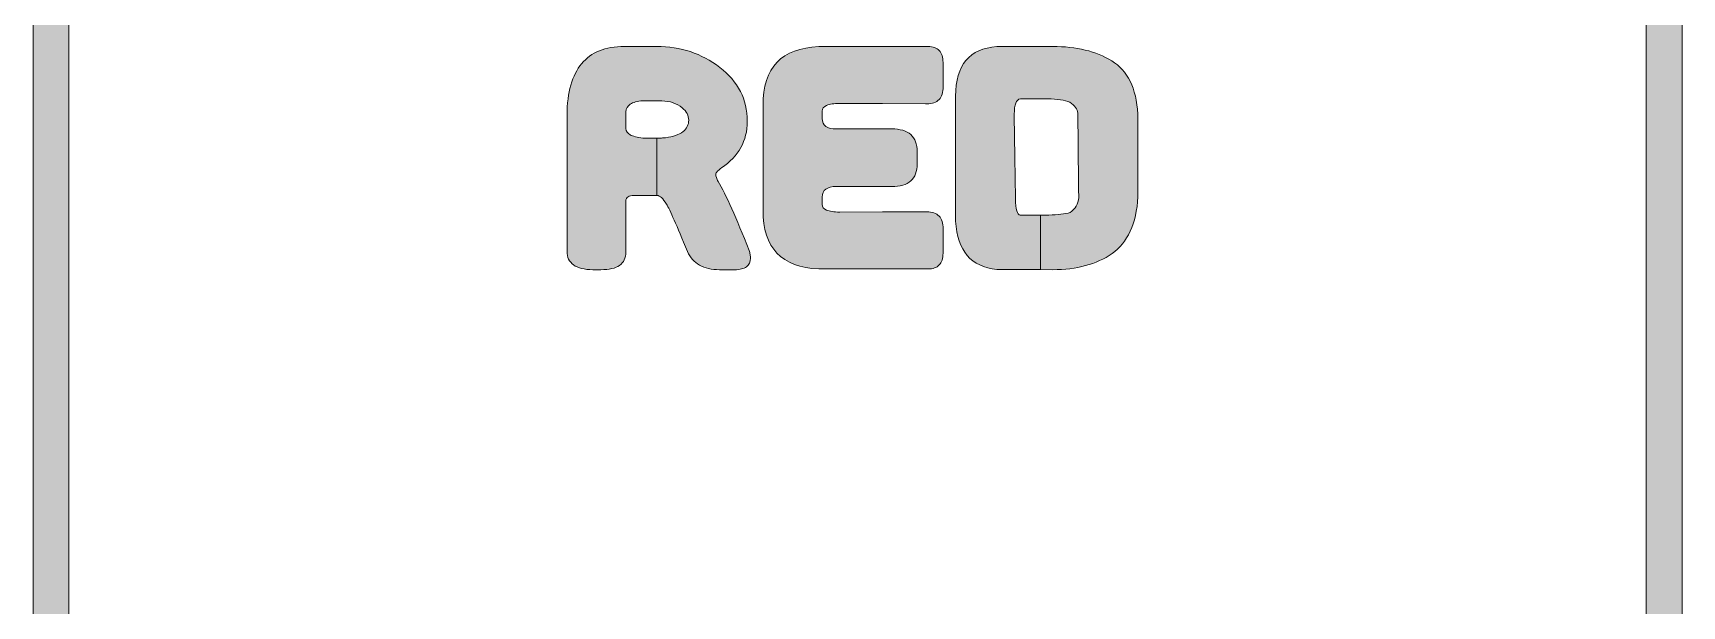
# Model space of a CAD drawing. Header units: millimetres. Extents: x 20 to 38, y -35 to 87.
# Drawn here: x 19.57 to 37.77, y 57.49 to 63.81 of the extents above; entities that cross this region are included whole.
import ezdxf

# ---------------------------------------------------------------- set-up
doc = ezdxf.new("R2010")
doc.units = ezdxf.units.MM
doc.header["$MEASUREMENT"] = 0
doc.layers.add('Layer 2', color=7, linetype='Continuous', lineweight=0)

# ---------------------------------------------------------------- blocks, each defined once
blk = doc.blocks.new('Block_3')
at = {"layer": 'Layer 2', "transparency": 33554687}
h = blk.add_hatch(color=7, dxfattribs=at)
h.dxf.hatch_style = 2
edge = h.paths.add_edge_path()
edge.add_spline(control_points=[(27.489, 61.363), (27.486, 61.377), (27.482, 61.391), (27.477, 61.407), (27.406, 61.588), (27.343, 61.741), (27.286, 61.868), (27.229, 61.995), (27.179, 62.096), (27.136, 62.169), (27.127, 62.185), (27.12, 62.199), (27.116, 62.211), (27.111, 62.224), (27.109, 62.234), (27.109, 62.244), (27.109, 62.246), (27.109, 62.249), (27.109, 62.251), (27.11, 62.253), (27.111, 62.256), (27.112, 62.257), (27.116, 62.267), (27.123, 62.276), (27.133, 62.286), (27.144, 62.296), (27.157, 62.307), (27.174, 62.318), (27.268, 62.382), (27.339, 62.457), (27.386, 62.542), (27.434, 62.627), (27.457, 62.722), (27.457, 62.828), (27.457, 62.828), (27.457, 62.831), (27.457, 62.831), (27.457, 62.831), (27.457, 62.833), (27.457, 62.833), (27.457, 62.954), (27.432, 63.063), (27.382, 63.162), (27.331, 63.261), (27.256, 63.349), (27.155, 63.426), (27.054, 63.503), (26.946, 63.561), (26.829, 63.6), (26.713, 63.638), (26.59, 63.657), (26.458, 63.657), (26.458, 63.657), (26.282, 63.657), (26.282, 63.657), (26.282, 63.657), (26.106, 63.656), (26.106, 63.656), (26.106, 63.656), (26.102, 63.656), (26.102, 63.656), (26.102, 63.656), (26.099, 63.656), (26.099, 63.656), (25.891, 63.656), (25.734, 63.593), (25.629, 63.467), (25.524, 63.341), (25.47, 63.153), (25.468, 62.901), (25.468, 62.901), (25.468, 62.151), (25.468, 62.151), (25.468, 62.151), (25.468, 61.4), (25.468, 61.4), (25.468, 61.333), (25.492, 61.282), (25.54, 61.248), (25.588, 61.213), (25.659, 61.196), (25.754, 61.195), (25.754, 61.195), (25.798, 61.195), (25.798, 61.195), (25.798, 61.195), (25.841, 61.195), (25.841, 61.195), (25.933, 61.195), (26.002, 61.211), (26.048, 61.243), (26.094, 61.275), (26.117, 61.324), (26.117, 61.388), (26.117, 61.388), (26.117, 61.67), (26.117, 61.67), (26.117, 61.67), (26.117, 61.953), (26.117, 61.953), (26.117, 61.973), (26.125, 61.988), (26.141, 61.999), (26.156, 62.009), (26.18, 62.014), (26.21, 62.015), (26.21, 62.015), (26.336, 62.014), (26.336, 62.014), (26.336, 62.014), (26.458, 62.013), (26.458, 62.013), (26.458, 62.224), (26.458, 62.435), (26.458, 62.646), (26.458, 62.646), (26.386, 62.647), (26.386, 62.647), (26.386, 62.647), (26.305, 62.647), (26.305, 62.647), (26.243, 62.654), (26.196, 62.666), (26.165, 62.683), (26.134, 62.701), (26.118, 62.724), (26.118, 62.752), (26.118, 62.752), (26.118, 62.844), (26.118, 62.844), (26.118, 62.844), (26.118, 62.935), (26.118, 62.935), (26.119, 62.972), (26.135, 63), (26.166, 63.02), (26.197, 63.041), (26.243, 63.053), (26.304, 63.058), (26.304, 63.058), (26.409, 63.058), (26.409, 63.058), (26.409, 63.058), (26.513, 63.058), (26.513, 63.058), (26.559, 63.056), (26.601, 63.049), (26.638, 63.036), (26.676, 63.024), (26.709, 63.006), (26.738, 62.982), (26.762, 62.962), (26.781, 62.94), (26.793, 62.917), (26.805, 62.894), (26.811, 62.87), (26.811, 62.844), (26.811, 62.82), (26.806, 62.797), (26.795, 62.776), (26.785, 62.755), (26.769, 62.736), (26.748, 62.718), (26.725, 62.701), (26.698, 62.687), (26.666, 62.676), (26.634, 62.665), (26.598, 62.657), (26.556, 62.651), (26.542, 62.65), (26.527, 62.648), (26.512, 62.647), (26.497, 62.646), (26.482, 62.646), (26.467, 62.646), (26.467, 62.646), (26.458, 62.646), (26.458, 62.646), (26.458, 62.435), (26.458, 62.224), (26.458, 62.013), (26.458, 62.013), (26.461, 62.013), (26.461, 62.013), (26.477, 62.013), (26.493, 62.006), (26.511, 61.99), (26.528, 61.974), (26.547, 61.95), (26.566, 61.918), (26.584, 61.888), (26.613, 61.829), (26.651, 61.741), (26.69, 61.654), (26.739, 61.538), (26.797, 61.395), (26.828, 61.328), (26.872, 61.278), (26.931, 61.245), (26.99, 61.212), (27.064, 61.195), (27.151, 61.195), (27.151, 61.195), (27.234, 61.195), (27.234, 61.195), (27.234, 61.195), (27.317, 61.195), (27.317, 61.195), (27.376, 61.195), (27.42, 61.206), (27.449, 61.227), (27.479, 61.248), (27.493, 61.28), (27.493, 61.323), (27.493, 61.335), (27.492, 61.349), (27.489, 61.363)], knot_values=[0, 0, 0, 0, 1, 1, 1, 2, 2, 2, 3, 3, 3, 4, 4, 4, 5, 5, 5, 6, 6, 6, 7, 7, 7, 8, 8, 8, 9, 9, 9, 10, 10, 10, 11, 11, 11, 12, 12, 12, 13, 13, 13, 14, 14, 14, 15, 15, 15, 16, 16, 16, 17, 17, 17, 18, 18, 18, 19, 19, 19, 20, 20, 20, 21, 21, 21, 22, 22, 22, 23, 23, 23, 24, 24, 24, 25, 25, 25, 26, 26, 26, 27, 27, 27, 28, 28, 28, 29, 29, 29, 30, 30, 30, 31, 31, 31, 32, 32, 32, 33, 33, 33, 34, 34, 34, 35, 35, 35, 36, 36, 36, 37, 37, 37, 38, 38, 38, 39, 39, 39, 40, 40, 40, 41, 41, 41, 42, 42, 42, 43, 43, 43, 44, 44, 44, 45, 45, 45, 46, 46, 46, 47, 47, 47, 48, 48, 48, 49, 49, 49, 50, 50, 50, 51, 51, 51, 52, 52, 52, 53, 53, 53, 54, 54, 54, 55, 55, 55, 56, 56, 56, 57, 57, 57, 58, 58, 58, 59, 59, 59, 60, 60, 60, 61, 61, 61, 62, 62, 62, 63, 63, 63, 64, 64, 64, 65, 65, 65, 66, 66, 66, 67, 67, 67, 68, 68, 68, 69, 69, 69, 70, 70, 70, 71, 71, 71, 72, 72, 72, 72], degree=3, periodic=0)
h = blk.add_hatch(color=7, dxfattribs=at)
h.dxf.hatch_style = 2
edge = h.paths.add_edge_path()
edge.add_spline(control_points=[(27.632, 62.971), (27.632, 62.977), (27.632, 62.983), (27.631, 62.989), (27.631, 62.995), (27.631, 63.001), (27.631, 63.007), (27.631, 63.216), (27.682, 63.374), (27.785, 63.482), (27.887, 63.59), (28.041, 63.647), (28.246, 63.655), (28.246, 63.655), (28.835, 63.655), (28.835, 63.655), (28.835, 63.655), (29.425, 63.655), (29.425, 63.655), (29.43, 63.655), (29.434, 63.655), (29.439, 63.656), (29.443, 63.656), (29.447, 63.656), (29.451, 63.656), (29.507, 63.656), (29.549, 63.641), (29.576, 63.612), (29.604, 63.583), (29.618, 63.539), (29.618, 63.481), (29.618, 63.481), (29.618, 63.362), (29.618, 63.362), (29.618, 63.362), (29.618, 63.243), (29.618, 63.243), (29.619, 63.238), (29.619, 63.233), (29.619, 63.228), (29.619, 63.223), (29.62, 63.218), (29.62, 63.214), (29.62, 63.151), (29.604, 63.104), (29.574, 63.072), (29.544, 63.041), (29.499, 63.025), (29.439, 63.025), (29.439, 63.025), (29.432, 63.025), (29.432, 63.025), (29.432, 63.025), (29.425, 63.025), (29.425, 63.025), (29.425, 63.025), (28.951, 63.027), (28.951, 63.027), (28.951, 63.027), (28.477, 63.029), (28.477, 63.029), (28.413, 63.029), (28.365, 63.021), (28.333, 63.007), (28.3, 62.993), (28.284, 62.973), (28.283, 62.945), (28.283, 62.945), (28.283, 62.904), (28.283, 62.904), (28.283, 62.904), (28.283, 62.864), (28.283, 62.864), (28.284, 62.825), (28.297, 62.795), (28.324, 62.776), (28.35, 62.756), (28.389, 62.747), (28.441, 62.747), (28.441, 62.747), (28.722, 62.747), (28.722, 62.747), (28.722, 62.747), (29.004, 62.747), (29.004, 62.747), (29.011, 62.747), (29.019, 62.747), (29.027, 62.748), (29.035, 62.748), (29.042, 62.748), (29.05, 62.748), (29.144, 62.748), (29.215, 62.727), (29.262, 62.685), (29.309, 62.643), (29.333, 62.58), (29.333, 62.496), (29.333, 62.496), (29.333, 62.43), (29.333, 62.43), (29.333, 62.43), (29.333, 62.363), (29.333, 62.363), (29.333, 62.279), (29.309, 62.216), (29.262, 62.174), (29.215, 62.132), (29.144, 62.111), (29.05, 62.111), (29.042, 62.111), (29.035, 62.111), (29.027, 62.112), (29.019, 62.112), (29.011, 62.112), (29.004, 62.113), (29.004, 62.113), (28.722, 62.113), (28.722, 62.113), (28.722, 62.113), (28.441, 62.113), (28.441, 62.113), (28.389, 62.113), (28.35, 62.103), (28.324, 62.083), (28.297, 62.064), (28.284, 62.035), (28.283, 61.996), (28.283, 61.996), (28.283, 61.955), (28.283, 61.955), (28.283, 61.955), (28.283, 61.914), (28.283, 61.914), (28.284, 61.887), (28.3, 61.866), (28.333, 61.852), (28.365, 61.838), (28.413, 61.831), (28.477, 61.83), (28.477, 61.83), (28.951, 61.832), (28.951, 61.832), (28.951, 61.832), (29.425, 61.834), (29.425, 61.834), (29.425, 61.834), (29.432, 61.834), (29.432, 61.834), (29.432, 61.834), (29.439, 61.834), (29.439, 61.834), (29.499, 61.834), (29.544, 61.819), (29.574, 61.787), (29.604, 61.756), (29.62, 61.708), (29.62, 61.646), (29.62, 61.641), (29.619, 61.636), (29.619, 61.631), (29.619, 61.627), (29.619, 61.622), (29.618, 61.617), (29.618, 61.617), (29.618, 61.497), (29.618, 61.497), (29.618, 61.497), (29.618, 61.378), (29.618, 61.378), (29.618, 61.32), (29.604, 61.276), (29.576, 61.247), (29.549, 61.218), (29.507, 61.203), (29.451, 61.203), (29.447, 61.203), (29.443, 61.203), (29.439, 61.203), (29.434, 61.204), (29.43, 61.204), (29.425, 61.205), (29.425, 61.205), (28.835, 61.205), (28.835, 61.205), (28.835, 61.205), (28.246, 61.205), (28.246, 61.205), (28.041, 61.212), (27.887, 61.27), (27.785, 61.377), (27.682, 61.485), (27.631, 61.644), (27.631, 61.852), (27.631, 61.858), (27.631, 61.864), (27.631, 61.87), (27.632, 61.876), (27.632, 61.882), (27.632, 61.888), (27.632, 61.888), (27.632, 62.43), (27.632, 62.43), (27.632, 62.43), (27.632, 62.971), (27.632, 62.971)], knot_values=[0, 0, 0, 0, 1, 1, 1, 2, 2, 2, 3, 3, 3, 4, 4, 4, 5, 5, 5, 6, 6, 6, 7, 7, 7, 8, 8, 8, 9, 9, 9, 10, 10, 10, 11, 11, 11, 12, 12, 12, 13, 13, 13, 14, 14, 14, 15, 15, 15, 16, 16, 16, 17, 17, 17, 18, 18, 18, 19, 19, 19, 20, 20, 20, 21, 21, 21, 22, 22, 22, 23, 23, 23, 24, 24, 24, 25, 25, 25, 26, 26, 26, 27, 27, 27, 28, 28, 28, 29, 29, 29, 30, 30, 30, 31, 31, 31, 32, 32, 32, 33, 33, 33, 34, 34, 34, 35, 35, 35, 36, 36, 36, 37, 37, 37, 38, 38, 38, 39, 39, 39, 40, 40, 40, 41, 41, 41, 42, 42, 42, 43, 43, 43, 44, 44, 44, 45, 45, 45, 46, 46, 46, 47, 47, 47, 48, 48, 48, 49, 49, 49, 50, 50, 50, 51, 51, 51, 52, 52, 52, 53, 53, 53, 54, 54, 54, 55, 55, 55, 56, 56, 56, 57, 57, 57, 58, 58, 58, 59, 59, 59, 60, 60, 60, 61, 61, 61, 62, 62, 62, 63, 63, 63, 64, 64, 64, 65, 65, 65, 66, 66, 66, 67, 67, 67, 68, 68, 68, 68], degree=3, periodic=0)
h = blk.add_hatch(color=7, dxfattribs=at)
h.dxf.hatch_style = 2
edge = h.paths.add_edge_path()
edge.add_spline(control_points=[(31.683, 63.273), (31.635, 63.371), (31.567, 63.446), (31.48, 63.499), (31.393, 63.552), (31.295, 63.591), (31.186, 63.618), (31.078, 63.644), (30.959, 63.657), (30.829, 63.657), (30.829, 63.657), (30.52, 63.656), (30.52, 63.656), (30.52, 63.656), (30.211, 63.655), (30.211, 63.655), (30.059, 63.645), (29.946, 63.595), (29.871, 63.504), (29.795, 63.413), (29.757, 63.282), (29.757, 63.109), (29.757, 63.109), (29.757, 62.419), (29.757, 62.419), (29.757, 62.419), (29.757, 61.73), (29.757, 61.73), (29.767, 61.566), (29.81, 61.44), (29.885, 61.352), (29.961, 61.263), (30.069, 61.212), (30.211, 61.199), (30.211, 61.199), (30.52, 61.197), (30.52, 61.197), (30.52, 61.197), (30.692, 61.196), (30.692, 61.196), (30.692, 61.397), (30.692, 61.598), (30.692, 61.798), (30.692, 61.798), (30.627, 61.798), (30.627, 61.798), (30.627, 61.798), (30.468, 61.798), (30.468, 61.798), (30.452, 61.798), (30.439, 61.814), (30.431, 61.844), (30.422, 61.874), (30.418, 61.92), (30.417, 61.98), (30.417, 61.98), (30.411, 62.438), (30.411, 62.438), (30.411, 62.438), (30.404, 62.895), (30.404, 62.895), (30.404, 62.895), (30.404, 62.904), (30.404, 62.904), (30.404, 62.904), (30.404, 62.912), (30.404, 62.912), (30.404, 62.964), (30.41, 63.004), (30.421, 63.032), (30.432, 63.06), (30.449, 63.076), (30.471, 63.08), (30.471, 63.08), (30.621, 63.08), (30.621, 63.08), (30.621, 63.08), (30.772, 63.08), (30.772, 63.08), (30.825, 63.079), (30.873, 63.075), (30.914, 63.069), (30.955, 63.063), (30.99, 63.053), (31.018, 63.041), (31.044, 63.023), (31.065, 63.004), (31.08, 62.984), (31.094, 62.965), (31.103, 62.944), (31.106, 62.923), (31.108, 62.642), (31.11, 62.424), (31.112, 62.269), (31.113, 62.114), (31.115, 62.021), (31.116, 61.991), (31.114, 61.955), (31.104, 61.923), (31.088, 61.896), (31.072, 61.868), (31.049, 61.845), (31.02, 61.826), (30.991, 61.817), (30.957, 61.811), (30.918, 61.806), (30.879, 61.801), (30.835, 61.799), (30.785, 61.798), (30.785, 61.798), (30.692, 61.798), (30.692, 61.798), (30.692, 61.598), (30.692, 61.397), (30.692, 61.196), (30.692, 61.196), (30.829, 61.195), (30.829, 61.195), (30.961, 61.195), (31.082, 61.21), (31.191, 61.24), (31.3, 61.269), (31.397, 61.314), (31.483, 61.373), (31.569, 61.433), (31.636, 61.515), (31.684, 61.619), (31.732, 61.723), (31.76, 61.849), (31.769, 61.998), (31.769, 61.998), (31.769, 62.455), (31.769, 62.455), (31.769, 62.455), (31.769, 62.912), (31.769, 62.912), (31.76, 63.055), (31.731, 63.175), (31.683, 63.273)], knot_values=[0, 0, 0, 0, 1, 1, 1, 2, 2, 2, 3, 3, 3, 4, 4, 4, 5, 5, 5, 6, 6, 6, 7, 7, 7, 8, 8, 8, 9, 9, 9, 10, 10, 10, 11, 11, 11, 12, 12, 12, 13, 13, 13, 14, 14, 14, 15, 15, 15, 16, 16, 16, 17, 17, 17, 18, 18, 18, 19, 19, 19, 20, 20, 20, 21, 21, 21, 22, 22, 22, 23, 23, 23, 24, 24, 24, 25, 25, 25, 26, 26, 26, 27, 27, 27, 28, 28, 28, 29, 29, 29, 30, 30, 30, 31, 31, 31, 32, 32, 32, 33, 33, 33, 34, 34, 34, 35, 35, 35, 36, 36, 36, 37, 37, 37, 38, 38, 38, 39, 39, 39, 40, 40, 40, 41, 41, 41, 42, 42, 42, 43, 43, 43, 44, 44, 44, 45, 45, 45, 46, 46, 46, 46], degree=3, periodic=0)
at = {"layer": 'Layer 2'}
for points, knots in [([(27.489, 61.363), (27.486, 61.377), (27.482, 61.391), (27.477, 61.407), (27.406, 61.588), (27.343, 61.741), (27.286, 61.868), (27.229, 61.995), (27.179, 62.096), (27.136, 62.169), (27.127, 62.185), (27.12, 62.199), (27.116, 62.211), (27.111, 62.224), (27.109, 62.234), (27.109, 62.244), (27.109, 62.246), (27.109, 62.249), (27.109, 62.251), (27.11, 62.253), (27.111, 62.256), (27.112, 62.257), (27.116, 62.267), (27.123, 62.276), (27.133, 62.286), (27.144, 62.296), (27.157, 62.307), (27.174, 62.318), (27.268, 62.382), (27.339, 62.457), (27.386, 62.542), (27.434, 62.627), (27.457, 62.722), (27.457, 62.828), (27.457, 62.828), (27.457, 62.831), (27.457, 62.831), (27.457, 62.831), (27.457, 62.833), (27.457, 62.833), (27.457, 62.954), (27.432, 63.063), (27.382, 63.162), (27.331, 63.261), (27.256, 63.349), (27.155, 63.426), (27.054, 63.503), (26.946, 63.561), (26.829, 63.6), (26.713, 63.638), (26.59, 63.657), (26.458, 63.657), (26.458, 63.657), (26.282, 63.657), (26.282, 63.657), (26.282, 63.657), (26.106, 63.656), (26.106, 63.656), (26.106, 63.656), (26.102, 63.656), (26.102, 63.656), (26.102, 63.656), (26.099, 63.656), (26.099, 63.656), (25.891, 63.656), (25.734, 63.593), (25.629, 63.467), (25.524, 63.341), (25.47, 63.153), (25.468, 62.901), (25.468, 62.901), (25.468, 62.151), (25.468, 62.151), (25.468, 62.151), (25.468, 61.4), (25.468, 61.4), (25.468, 61.333), (25.492, 61.282), (25.54, 61.248), (25.588, 61.213), (25.659, 61.196), (25.754, 61.195), (25.754, 61.195), (25.798, 61.195), (25.798, 61.195), (25.798, 61.195), (25.841, 61.195), (25.841, 61.195), (25.933, 61.195), (26.002, 61.211), (26.048, 61.243), (26.094, 61.275), (26.117, 61.324), (26.117, 61.388), (26.117, 61.388), (26.117, 61.67), (26.117, 61.67), (26.117, 61.67), (26.117, 61.953), (26.117, 61.953), (26.117, 61.973), (26.125, 61.988), (26.141, 61.999), (26.156, 62.009), (26.18, 62.014), (26.21, 62.015), (26.21, 62.015), (26.336, 62.014), (26.336, 62.014), (26.336, 62.014), (26.458, 62.013), (26.458, 62.013), (26.458, 62.224), (26.458, 62.435), (26.458, 62.646), (26.458, 62.646), (26.386, 62.647), (26.386, 62.647), (26.386, 62.647), (26.305, 62.647), (26.305, 62.647), (26.243, 62.654), (26.196, 62.666), (26.165, 62.683), (26.134, 62.701), (26.118, 62.724), (26.118, 62.752), (26.118, 62.752), (26.118, 62.844), (26.118, 62.844), (26.118, 62.844), (26.118, 62.935), (26.118, 62.935), (26.119, 62.972), (26.135, 63), (26.166, 63.02), (26.197, 63.041), (26.243, 63.053), (26.304, 63.058), (26.304, 63.058), (26.409, 63.058), (26.409, 63.058), (26.409, 63.058), (26.513, 63.058), (26.513, 63.058), (26.559, 63.056), (26.601, 63.049), (26.638, 63.036), (26.676, 63.024), (26.709, 63.006), (26.738, 62.982), (26.762, 62.962), (26.781, 62.94), (26.793, 62.917), (26.805, 62.894), (26.811, 62.87), (26.811, 62.844), (26.811, 62.82), (26.806, 62.797), (26.795, 62.776), (26.785, 62.755), (26.769, 62.736), (26.748, 62.718), (26.725, 62.701), (26.698, 62.687), (26.666, 62.676), (26.634, 62.665), (26.598, 62.657), (26.556, 62.651), (26.542, 62.65), (26.527, 62.648), (26.512, 62.647), (26.497, 62.646), (26.482, 62.646), (26.467, 62.646), (26.467, 62.646), (26.458, 62.646), (26.458, 62.646), (26.458, 62.435), (26.458, 62.224), (26.458, 62.013), (26.458, 62.013), (26.461, 62.013), (26.461, 62.013), (26.477, 62.013), (26.493, 62.006), (26.511, 61.99), (26.528, 61.974), (26.547, 61.95), (26.566, 61.918), (26.584, 61.888), (26.613, 61.829), (26.651, 61.741), (26.69, 61.654), (26.739, 61.538), (26.797, 61.395), (26.828, 61.328), (26.872, 61.278), (26.931, 61.245), (26.99, 61.212), (27.064, 61.195), (27.151, 61.195), (27.151, 61.195), (27.234, 61.195), (27.234, 61.195), (27.234, 61.195), (27.317, 61.195), (27.317, 61.195), (27.376, 61.195), (27.42, 61.206), (27.449, 61.227), (27.479, 61.248), (27.493, 61.28), (27.493, 61.323), (27.493, 61.335), (27.492, 61.349), (27.489, 61.363)], [0, 0, 0, 0, 1, 1, 1, 2, 2, 2, 3, 3, 3, 4, 4, 4, 5, 5, 5, 6, 6, 6, 7, 7, 7, 8, 8, 8, 9, 9, 9, 10, 10, 10, 11, 11, 11, 12, 12, 12, 13, 13, 13, 14, 14, 14, 15, 15, 15, 16, 16, 16, 17, 17, 17, 18, 18, 18, 19, 19, 19, 20, 20, 20, 21, 21, 21, 22, 22, 22, 23, 23, 23, 24, 24, 24, 25, 25, 25, 26, 26, 26, 27, 27, 27, 28, 28, 28, 29, 29, 29, 30, 30, 30, 31, 31, 31, 32, 32, 32, 33, 33, 33, 34, 34, 34, 35, 35, 35, 36, 36, 36, 37, 37, 37, 38, 38, 38, 39, 39, 39, 40, 40, 40, 41, 41, 41, 42, 42, 42, 43, 43, 43, 44, 44, 44, 45, 45, 45, 46, 46, 46, 47, 47, 47, 48, 48, 48, 49, 49, 49, 50, 50, 50, 51, 51, 51, 52, 52, 52, 53, 53, 53, 54, 54, 54, 55, 55, 55, 56, 56, 56, 57, 57, 57, 58, 58, 58, 59, 59, 59, 60, 60, 60, 61, 61, 61, 62, 62, 62, 63, 63, 63, 64, 64, 64, 65, 65, 65, 66, 66, 66, 67, 67, 67, 68, 68, 68, 69, 69, 69, 70, 70, 70, 71, 71, 71, 72, 72, 72, 72]), ([(27.632, 62.971), (27.632, 62.977), (27.632, 62.983), (27.631, 62.989), (27.631, 62.995), (27.631, 63.001), (27.631, 63.007), (27.631, 63.216), (27.682, 63.374), (27.785, 63.482), (27.887, 63.59), (28.041, 63.647), (28.246, 63.655), (28.246, 63.655), (28.835, 63.655), (28.835, 63.655), (28.835, 63.655), (29.425, 63.655), (29.425, 63.655), (29.43, 63.655), (29.434, 63.655), (29.439, 63.656), (29.443, 63.656), (29.447, 63.656), (29.451, 63.656), (29.507, 63.656), (29.549, 63.641), (29.576, 63.612), (29.604, 63.583), (29.618, 63.539), (29.618, 63.481), (29.618, 63.481), (29.618, 63.362), (29.618, 63.362), (29.618, 63.362), (29.618, 63.243), (29.618, 63.243), (29.619, 63.238), (29.619, 63.233), (29.619, 63.228), (29.619, 63.223), (29.62, 63.218), (29.62, 63.214), (29.62, 63.151), (29.604, 63.104), (29.574, 63.072), (29.544, 63.041), (29.499, 63.025), (29.439, 63.025), (29.439, 63.025), (29.432, 63.025), (29.432, 63.025), (29.432, 63.025), (29.425, 63.025), (29.425, 63.025), (29.425, 63.025), (28.951, 63.027), (28.951, 63.027), (28.951, 63.027), (28.477, 63.029), (28.477, 63.029), (28.413, 63.029), (28.365, 63.021), (28.333, 63.007), (28.3, 62.993), (28.284, 62.973), (28.283, 62.945), (28.283, 62.945), (28.283, 62.904), (28.283, 62.904), (28.283, 62.904), (28.283, 62.864), (28.283, 62.864), (28.284, 62.825), (28.297, 62.795), (28.324, 62.776), (28.35, 62.756), (28.389, 62.747), (28.441, 62.747), (28.441, 62.747), (28.722, 62.747), (28.722, 62.747), (28.722, 62.747), (29.004, 62.747), (29.004, 62.747), (29.011, 62.747), (29.019, 62.747), (29.027, 62.748), (29.035, 62.748), (29.042, 62.748), (29.05, 62.748), (29.144, 62.748), (29.215, 62.727), (29.262, 62.685), (29.309, 62.643), (29.333, 62.58), (29.333, 62.496), (29.333, 62.496), (29.333, 62.43), (29.333, 62.43), (29.333, 62.43), (29.333, 62.363), (29.333, 62.363), (29.333, 62.279), (29.309, 62.216), (29.262, 62.174), (29.215, 62.132), (29.144, 62.111), (29.05, 62.111), (29.042, 62.111), (29.035, 62.111), (29.027, 62.112), (29.019, 62.112), (29.011, 62.112), (29.004, 62.113), (29.004, 62.113), (28.722, 62.113), (28.722, 62.113), (28.722, 62.113), (28.441, 62.113), (28.441, 62.113), (28.389, 62.113), (28.35, 62.103), (28.324, 62.083), (28.297, 62.064), (28.284, 62.035), (28.283, 61.996), (28.283, 61.996), (28.283, 61.955), (28.283, 61.955), (28.283, 61.955), (28.283, 61.914), (28.283, 61.914), (28.284, 61.887), (28.3, 61.866), (28.333, 61.852), (28.365, 61.838), (28.413, 61.831), (28.477, 61.83), (28.477, 61.83), (28.951, 61.832), (28.951, 61.832), (28.951, 61.832), (29.425, 61.834), (29.425, 61.834), (29.425, 61.834), (29.432, 61.834), (29.432, 61.834), (29.432, 61.834), (29.439, 61.834), (29.439, 61.834), (29.499, 61.834), (29.544, 61.819), (29.574, 61.787), (29.604, 61.756), (29.62, 61.708), (29.62, 61.646), (29.62, 61.641), (29.619, 61.636), (29.619, 61.631), (29.619, 61.627), (29.619, 61.622), (29.618, 61.617), (29.618, 61.617), (29.618, 61.497), (29.618, 61.497), (29.618, 61.497), (29.618, 61.378), (29.618, 61.378), (29.618, 61.32), (29.604, 61.276), (29.576, 61.247), (29.549, 61.218), (29.507, 61.203), (29.451, 61.203), (29.447, 61.203), (29.443, 61.203), (29.439, 61.203), (29.434, 61.204), (29.43, 61.204), (29.425, 61.205), (29.425, 61.205), (28.835, 61.205), (28.835, 61.205), (28.835, 61.205), (28.246, 61.205), (28.246, 61.205), (28.041, 61.212), (27.887, 61.27), (27.785, 61.377), (27.682, 61.485), (27.631, 61.644), (27.631, 61.852), (27.631, 61.858), (27.631, 61.864), (27.631, 61.87), (27.632, 61.876), (27.632, 61.882), (27.632, 61.888), (27.632, 61.888), (27.632, 62.43), (27.632, 62.43), (27.632, 62.43), (27.632, 62.971), (27.632, 62.971)], [0, 0, 0, 0, 1, 1, 1, 2, 2, 2, 3, 3, 3, 4, 4, 4, 5, 5, 5, 6, 6, 6, 7, 7, 7, 8, 8, 8, 9, 9, 9, 10, 10, 10, 11, 11, 11, 12, 12, 12, 13, 13, 13, 14, 14, 14, 15, 15, 15, 16, 16, 16, 17, 17, 17, 18, 18, 18, 19, 19, 19, 20, 20, 20, 21, 21, 21, 22, 22, 22, 23, 23, 23, 24, 24, 24, 25, 25, 25, 26, 26, 26, 27, 27, 27, 28, 28, 28, 29, 29, 29, 30, 30, 30, 31, 31, 31, 32, 32, 32, 33, 33, 33, 34, 34, 34, 35, 35, 35, 36, 36, 36, 37, 37, 37, 38, 38, 38, 39, 39, 39, 40, 40, 40, 41, 41, 41, 42, 42, 42, 43, 43, 43, 44, 44, 44, 45, 45, 45, 46, 46, 46, 47, 47, 47, 48, 48, 48, 49, 49, 49, 50, 50, 50, 51, 51, 51, 52, 52, 52, 53, 53, 53, 54, 54, 54, 55, 55, 55, 56, 56, 56, 57, 57, 57, 58, 58, 58, 59, 59, 59, 60, 60, 60, 61, 61, 61, 62, 62, 62, 63, 63, 63, 64, 64, 64, 65, 65, 65, 66, 66, 66, 67, 67, 67, 68, 68, 68, 68]), ([(31.683, 63.273), (31.635, 63.371), (31.567, 63.446), (31.48, 63.499), (31.393, 63.552), (31.295, 63.591), (31.186, 63.618), (31.078, 63.644), (30.959, 63.657), (30.829, 63.657), (30.829, 63.657), (30.52, 63.656), (30.52, 63.656), (30.52, 63.656), (30.211, 63.655), (30.211, 63.655), (30.059, 63.645), (29.946, 63.595), (29.871, 63.504), (29.795, 63.413), (29.757, 63.282), (29.757, 63.109), (29.757, 63.109), (29.757, 62.419), (29.757, 62.419), (29.757, 62.419), (29.757, 61.73), (29.757, 61.73), (29.767, 61.566), (29.81, 61.44), (29.885, 61.352), (29.961, 61.263), (30.069, 61.212), (30.211, 61.199), (30.211, 61.199), (30.52, 61.197), (30.52, 61.197), (30.52, 61.197), (30.692, 61.196), (30.692, 61.196), (30.692, 61.397), (30.692, 61.598), (30.692, 61.798), (30.692, 61.798), (30.627, 61.798), (30.627, 61.798), (30.627, 61.798), (30.468, 61.798), (30.468, 61.798), (30.452, 61.798), (30.439, 61.814), (30.431, 61.844), (30.422, 61.874), (30.418, 61.92), (30.417, 61.98), (30.417, 61.98), (30.411, 62.438), (30.411, 62.438), (30.411, 62.438), (30.404, 62.895), (30.404, 62.895), (30.404, 62.895), (30.404, 62.904), (30.404, 62.904), (30.404, 62.904), (30.404, 62.912), (30.404, 62.912), (30.404, 62.964), (30.41, 63.004), (30.421, 63.032), (30.432, 63.06), (30.449, 63.076), (30.471, 63.08), (30.471, 63.08), (30.621, 63.08), (30.621, 63.08), (30.621, 63.08), (30.772, 63.08), (30.772, 63.08), (30.825, 63.079), (30.873, 63.075), (30.914, 63.069), (30.955, 63.063), (30.99, 63.053), (31.018, 63.041), (31.044, 63.023), (31.065, 63.004), (31.08, 62.984), (31.094, 62.965), (31.103, 62.944), (31.106, 62.923), (31.108, 62.642), (31.11, 62.424), (31.112, 62.269), (31.113, 62.114), (31.115, 62.021), (31.116, 61.991), (31.114, 61.955), (31.104, 61.923), (31.088, 61.896), (31.072, 61.868), (31.049, 61.845), (31.02, 61.826), (30.991, 61.817), (30.957, 61.811), (30.918, 61.806), (30.879, 61.801), (30.835, 61.799), (30.785, 61.798), (30.785, 61.798), (30.692, 61.798), (30.692, 61.798), (30.692, 61.598), (30.692, 61.397), (30.692, 61.196), (30.692, 61.196), (30.829, 61.195), (30.829, 61.195), (30.961, 61.195), (31.082, 61.21), (31.191, 61.24), (31.3, 61.269), (31.397, 61.314), (31.483, 61.373), (31.569, 61.433), (31.636, 61.515), (31.684, 61.619), (31.732, 61.723), (31.76, 61.849), (31.769, 61.998), (31.769, 61.998), (31.769, 62.455), (31.769, 62.455), (31.769, 62.455), (31.769, 62.912), (31.769, 62.912), (31.76, 63.055), (31.731, 63.175), (31.683, 63.273)], [0, 0, 0, 0, 1, 1, 1, 2, 2, 2, 3, 3, 3, 4, 4, 4, 5, 5, 5, 6, 6, 6, 7, 7, 7, 8, 8, 8, 9, 9, 9, 10, 10, 10, 11, 11, 11, 12, 12, 12, 13, 13, 13, 14, 14, 14, 15, 15, 15, 16, 16, 16, 17, 17, 17, 18, 18, 18, 19, 19, 19, 20, 20, 20, 21, 21, 21, 22, 22, 22, 23, 23, 23, 24, 24, 24, 25, 25, 25, 26, 26, 26, 27, 27, 27, 28, 28, 28, 29, 29, 29, 30, 30, 30, 31, 31, 31, 32, 32, 32, 33, 33, 33, 34, 34, 34, 35, 35, 35, 36, 36, 36, 37, 37, 37, 38, 38, 38, 39, 39, 39, 40, 40, 40, 41, 41, 41, 42, 42, 42, 43, 43, 43, 44, 44, 44, 45, 45, 45, 46, 46, 46, 46])]:
    blk.add_open_spline(points, degree=3, knots=knots, dxfattribs=at)

msp = doc.modelspace()

# ---------------------------------------------------------------- hatches: boundary and pattern name
at = {"layer": 'Layer 2', "transparency": 33554687}
h = msp.add_hatch(color=7, dxfattribs=at)
h.dxf.hatch_style = 2
edge = h.paths.add_edge_path()
edge.add_spline(control_points=[(35.102, 79.435), (35.102, 79.435), (34.694, 79.434), (34.694, 79.434), (34.694, 79.434), (34.285, 79.433), (34.285, 79.433), (34.285, 79.433), (33.877, 79.431), (33.877, 79.431), (33.877, 79.431), (33.468, 79.43), (33.468, 79.43), (33.468, 79.43), (33.06, 79.429), (33.06, 79.429), (33.06, 79.429), (32.652, 79.427), (32.652, 79.427), (32.652, 79.427), (32.243, 79.426), (32.243, 79.426), (32.243, 79.426), (31.835, 79.425), (31.835, 79.425), (31.835, 79.405), (31.835, 79.387), (31.835, 79.37), (31.835, 79.353), (31.835, 79.336), (31.835, 79.32), (31.835, 79.304), (31.835, 79.289), (31.835, 79.273), (31.835, 79.258), (31.835, 79.242), (31.835, 79.226), (31.835, 79.21), (31.835, 79.194), (31.835, 79.176), (31.835, 79.159), (31.835, 79.141), (31.835, 79.121), (31.835, 79.102), (31.835, 79.081), (31.835, 79.058), (31.835, 79.036), (31.835, 79.011), (31.835, 78.985), (31.835, 78.985), (32.243, 78.986), (32.243, 78.986), (32.243, 78.986), (32.652, 78.987), (32.652, 78.987), (32.652, 78.987), (33.06, 78.988), (33.06, 78.988), (33.06, 78.988), (33.468, 78.99), (33.468, 78.99), (33.468, 78.99), (33.877, 78.991), (33.877, 78.991), (33.877, 78.991), (34.285, 78.992), (34.285, 78.992), (34.285, 78.992), (34.694, 78.993), (34.694, 78.993), (34.694, 78.993), (35.102, 78.995), (35.102, 78.995), (35.259, 78.995), (35.412, 78.977), (35.56, 78.943), (35.708, 78.91), (35.851, 78.86), (35.987, 78.796), (36.123, 78.732), (36.252, 78.654), (36.373, 78.563), (36.494, 78.472), (36.607, 78.368), (36.71, 78.254), (36.813, 78.14), (36.906, 78.014), (36.988, 77.88), (37.07, 77.746), (37.141, 77.602), (37.198, 77.451), (37.256, 77.3), (37.301, 77.141), (37.331, 76.977), (37.361, 76.813), (37.377, 76.643), (37.377, 76.469), (37.377, 76.469), (37.377, 62.96), (37.377, 62.96), (37.377, 62.96), (37.377, 49.452), (37.377, 49.452), (37.377, 49.452), (37.377, 35.943), (37.377, 35.943), (37.377, 35.943), (37.377, 22.435), (37.377, 22.435), (37.377, 22.435), (37.377, 8.927), (37.377, 8.927), (37.377, 8.927), (37.377, -4.582), (37.377, -4.582), (37.377, -4.582), (37.377, -18.09), (37.377, -18.09), (37.377, -18.09), (37.377, -31.599), (37.377, -31.599), (37.377, -31.773), (37.361, -31.943), (37.331, -32.107), (37.301, -32.271), (37.256, -32.43), (37.198, -32.581), (37.141, -32.732), (37.07, -32.876), (36.988, -33.01), (36.906, -33.144), (36.813, -33.27), (36.71, -33.384), (36.607, -33.498), (36.494, -33.602), (36.373, -33.693), (36.252, -33.784), (36.123, -33.862), (35.987, -33.926), (35.851, -33.99), (35.708, -34.04), (35.56, -34.073), (35.412, -34.107), (35.259, -34.125), (35.102, -34.125), (35.102, -34.125), (33.495, -34.125), (33.495, -34.125), (33.495, -34.125), (31.888, -34.125), (31.888, -34.125), (31.888, -34.125), (30.281, -34.125), (30.281, -34.125), (30.281, -34.125), (28.674, -34.125), (28.674, -34.125), (28.674, -34.125), (27.067, -34.125), (27.067, -34.125), (27.067, -34.125), (25.459, -34.125), (25.459, -34.125), (25.459, -34.125), (23.852, -34.125), (23.852, -34.125), (23.852, -34.125), (22.245, -34.125), (22.245, -34.125), (22.088, -34.125), (21.935, -34.107), (21.787, -34.073), (21.639, -34.04), (21.497, -33.99), (21.36, -33.926), (21.224, -33.862), (21.095, -33.784), (20.974, -33.693), (20.853, -33.602), (20.74, -33.498), (20.637, -33.384), (20.534, -33.27), (20.441, -33.144), (20.359, -33.01), (20.277, -32.876), (20.207, -32.732), (20.149, -32.581), (20.092, -32.43), (20.047, -32.271), (20.017, -32.107), (19.986, -31.943), (19.97, -31.773), (19.97, -31.599), (19.97, -31.599), (19.97, -18.09), (19.97, -18.09), (19.97, -18.09), (19.97, -4.582), (19.97, -4.582), (19.97, -4.582), (19.97, 8.927), (19.97, 8.927), (19.97, 8.927), (19.97, 22.435), (19.97, 22.435), (19.97, 22.435), (19.97, 35.943), (19.97, 35.943), (19.97, 35.943), (19.97, 49.452), (19.97, 49.452), (19.97, 49.452), (19.97, 62.96), (19.97, 62.96), (19.97, 62.96), (19.97, 76.469), (19.97, 76.469), (19.97, 76.643), (19.986, 76.813), (20.017, 76.977), (20.047, 77.141), (20.092, 77.3), (20.149, 77.451), (20.207, 77.602), (20.277, 77.746), (20.359, 77.88), (20.441, 78.014), (20.534, 78.14), (20.637, 78.254), (20.74, 78.368), (20.853, 78.472), (20.974, 78.563), (21.095, 78.654), (21.224, 78.732), (21.36, 78.796), (21.497, 78.86), (21.639, 78.91), (21.787, 78.943), (21.935, 78.977), (22.088, 78.995), (22.245, 78.995), (22.245, 78.995), (22.663, 78.995), (22.663, 78.995), (22.663, 78.995), (23.081, 78.995), (23.081, 78.995), (23.081, 78.995), (23.5, 78.995), (23.5, 78.995), (23.5, 78.995), (23.918, 78.995), (23.918, 78.995), (23.918, 78.995), (24.336, 78.995), (24.336, 78.995), (24.336, 78.995), (24.401, 78.995), (24.401, 78.995), (24.401, 78.995), (24.606, 78.995), (24.606, 78.995), (24.606, 78.995), (24.71, 78.995), (24.71, 78.995), (24.71, 79.021), (24.71, 79.046), (24.71, 79.068), (24.71, 79.091), (24.71, 79.112), (24.71, 79.131), (24.71, 79.151), (24.71, 79.169), (24.71, 79.186), (24.71, 79.204), (24.71, 79.22), (24.71, 79.236), (24.71, 79.252), (24.71, 79.268), (24.71, 79.283), (24.71, 79.299), (24.71, 79.314), (24.71, 79.33), (24.71, 79.346), (24.71, 79.363), (24.71, 79.38), (24.71, 79.397), (24.71, 79.416), (24.71, 79.435), (24.71, 79.435), (24.596, 79.433), (24.596, 79.433), (24.596, 79.433), (24.401, 79.435), (24.401, 79.435), (24.401, 79.435), (24.336, 79.435), (24.336, 79.435), (24.336, 79.435), (23.918, 79.435), (23.918, 79.435), (23.918, 79.435), (23.5, 79.435), (23.5, 79.435), (23.5, 79.435), (23.081, 79.435), (23.081, 79.435), (23.081, 79.435), (22.663, 79.435), (22.663, 79.435), (22.663, 79.435), (22.245, 79.435), (22.245, 79.435), (22.061, 79.435), (21.881, 79.414), (21.707, 79.375), (21.534, 79.335), (21.366, 79.277), (21.206, 79.202), (21.047, 79.126), (20.895, 79.034), (20.753, 78.928), (20.61, 78.821), (20.478, 78.7), (20.357, 78.565), (20.236, 78.431), (20.127, 78.284), (20.031, 78.126), (19.935, 77.968), (19.852, 77.8), (19.784, 77.622), (19.716, 77.445), (19.664, 77.259), (19.628, 77.066), (19.593, 76.873), (19.574, 76.673), (19.574, 76.469), (19.574, 76.469), (19.574, 62.96), (19.574, 62.96), (19.574, 62.96), (19.574, 49.452), (19.574, 49.452), (19.574, 49.452), (19.574, 35.943), (19.574, 35.943), (19.574, 35.943), (19.574, 22.435), (19.574, 22.435), (19.574, 22.435), (19.574, 8.927), (19.574, 8.927), (19.574, 8.927), (19.574, -4.582), (19.574, -4.582), (19.574, -4.582), (19.574, -18.09), (19.574, -18.09), (19.574, -18.09), (19.574, -31.599), (19.574, -31.599), (19.574, -31.803), (19.593, -32.003), (19.628, -32.196), (19.664, -32.389), (19.716, -32.575), (19.784, -32.752), (19.852, -32.93), (19.935, -33.098), (20.031, -33.256), (20.127, -33.414), (20.236, -33.561), (20.357, -33.695), (20.478, -33.83), (20.61, -33.951), (20.753, -34.058), (20.895, -34.164), (21.047, -34.256), (21.206, -34.332), (21.366, -34.407), (21.534, -34.465), (21.707, -34.505), (21.881, -34.544), (22.061, -34.565), (22.245, -34.565), (22.245, -34.565), (23.852, -34.565), (23.852, -34.565), (23.852, -34.565), (25.459, -34.565), (25.459, -34.565), (25.459, -34.565), (27.067, -34.565), (27.067, -34.565), (27.067, -34.565), (28.674, -34.565), (28.674, -34.565), (28.674, -34.565), (30.281, -34.565), (30.281, -34.565), (30.281, -34.565), (31.888, -34.565), (31.888, -34.565), (31.888, -34.565), (33.495, -34.565), (33.495, -34.565), (33.495, -34.565), (35.102, -34.565), (35.102, -34.565), (35.286, -34.565), (35.466, -34.544), (35.64, -34.505), (35.814, -34.465), (35.981, -34.407), (36.141, -34.332), (36.301, -34.256), (36.453, -34.164), (36.595, -34.058), (36.737, -33.951), (36.869, -33.83), (36.99, -33.695), (37.111, -33.561), (37.221, -33.414), (37.317, -33.256), (37.413, -33.098), (37.496, -32.93), (37.563, -32.752), (37.631, -32.575), (37.684, -32.389), (37.719, -32.196), (37.755, -32.003), (37.774, -31.803), (37.774, -31.599), (37.774, -31.599), (37.774, -18.09), (37.774, -18.09), (37.774, -18.09), (37.774, -4.582), (37.774, -4.582), (37.774, -4.582), (37.774, 8.927), (37.774, 8.927), (37.774, 8.927), (37.774, 22.435), (37.774, 22.435), (37.774, 22.435), (37.774, 35.943), (37.774, 35.943), (37.774, 35.943), (37.774, 49.452), (37.774, 49.452), (37.774, 49.452), (37.774, 62.96), (37.774, 62.96), (37.774, 62.96), (37.774, 76.469), (37.774, 76.469), (37.774, 76.673), (37.755, 76.873), (37.719, 77.066), (37.684, 77.259), (37.631, 77.445), (37.563, 77.622), (37.496, 77.8), (37.413, 77.968), (37.317, 78.126), (37.221, 78.284), (37.111, 78.431), (36.99, 78.565), (36.869, 78.7), (36.737, 78.821), (36.595, 78.928), (36.453, 79.034), (36.301, 79.126), (36.141, 79.202), (35.981, 79.277), (35.814, 79.335), (35.64, 79.375), (35.466, 79.414), (35.286, 79.435), (35.102, 79.435)], knot_values=[0, 0, 0, 0, 1, 1, 1, 2, 2, 2, 3, 3, 3, 4, 4, 4, 5, 5, 5, 6, 6, 6, 7, 7, 7, 8, 8, 8, 9, 9, 9, 10, 10, 10, 11, 11, 11, 12, 12, 12, 13, 13, 13, 14, 14, 14, 15, 15, 15, 16, 16, 16, 17, 17, 17, 18, 18, 18, 19, 19, 19, 20, 20, 20, 21, 21, 21, 22, 22, 22, 23, 23, 23, 24, 24, 24, 25, 25, 25, 26, 26, 26, 27, 27, 27, 28, 28, 28, 29, 29, 29, 30, 30, 30, 31, 31, 31, 32, 32, 32, 33, 33, 33, 34, 34, 34, 35, 35, 35, 36, 36, 36, 37, 37, 37, 38, 38, 38, 39, 39, 39, 40, 40, 40, 41, 41, 41, 42, 42, 42, 43, 43, 43, 44, 44, 44, 45, 45, 45, 46, 46, 46, 47, 47, 47, 48, 48, 48, 49, 49, 49, 50, 50, 50, 51, 51, 51, 52, 52, 52, 53, 53, 53, 54, 54, 54, 55, 55, 55, 56, 56, 56, 57, 57, 57, 58, 58, 58, 59, 59, 59, 60, 60, 60, 61, 61, 61, 62, 62, 62, 63, 63, 63, 64, 64, 64, 65, 65, 65, 66, 66, 66, 67, 67, 67, 68, 68, 68, 69, 69, 69, 70, 70, 70, 71, 71, 71, 72, 72, 72, 73, 73, 73, 74, 74, 74, 75, 75, 75, 76, 76, 76, 77, 77, 77, 78, 78, 78, 79, 79, 79, 80, 80, 80, 81, 81, 81, 82, 82, 82, 83, 83, 83, 84, 84, 84, 85, 85, 85, 86, 86, 86, 87, 87, 87, 88, 88, 88, 89, 89, 89, 90, 90, 90, 91, 91, 91, 92, 92, 92, 93, 93, 93, 94, 94, 94, 95, 95, 95, 96, 96, 96, 97, 97, 97, 98, 98, 98, 99, 99, 99, 100, 100, 100, 101, 101, 101, 102, 102, 102, 103, 103, 103, 104, 104, 104, 105, 105, 105, 106, 106, 106, 107, 107, 107, 108, 108, 108, 109, 109, 109, 110, 110, 110, 111, 111, 111, 112, 112, 112, 113, 113, 113, 114, 114, 114, 115, 115, 115, 116, 116, 116, 117, 117, 117, 118, 118, 118, 119, 119, 119, 120, 120, 120, 121, 121, 121, 122, 122, 122, 123, 123, 123, 124, 124, 124, 125, 125, 125, 126, 126, 126, 127, 127, 127, 128, 128, 128, 129, 129, 129, 130, 130, 130, 131, 131, 131, 132, 132, 132, 133, 133, 133, 134, 134, 134, 135, 135, 135, 136, 136, 136, 137, 137, 137, 138, 138, 138, 139, 139, 139, 140, 140, 140, 141, 141, 141, 142, 142, 142, 143, 143, 143, 144, 144, 144, 145, 145, 145, 146, 146, 146, 147, 147, 147, 148, 148, 148, 149, 149, 149, 150, 150, 150, 151, 151, 151, 152, 152, 152, 153, 153, 153, 154, 154, 154, 155, 155, 155, 156, 156, 156, 157, 157, 157, 158, 158, 158, 159, 159, 159, 160, 160, 160, 160], degree=3, periodic=0)

# ---------------------------------------------------------------- linework, layer by layer
at = {"layer": 'Layer 2'}
msp.add_open_spline([(35.102, 79.435), (35.102, 79.435), (34.694, 79.434), (34.694, 79.434), (34.694, 79.434), (34.285, 79.433), (34.285, 79.433), (34.285, 79.433), (33.877, 79.431), (33.877, 79.431), (33.877, 79.431), (33.468, 79.43), (33.468, 79.43), (33.468, 79.43), (33.06, 79.429), (33.06, 79.429), (33.06, 79.429), (32.652, 79.427), (32.652, 79.427), (32.652, 79.427), (32.243, 79.426), (32.243, 79.426), (32.243, 79.426), (31.835, 79.425), (31.835, 79.425), (31.835, 79.405), (31.835, 79.387), (31.835, 79.37), (31.835, 79.353), (31.835, 79.336), (31.835, 79.32), (31.835, 79.304), (31.835, 79.289), (31.835, 79.273), (31.835, 79.258), (31.835, 79.242), (31.835, 79.226), (31.835, 79.21), (31.835, 79.194), (31.835, 79.176), (31.835, 79.159), (31.835, 79.141), (31.835, 79.121), (31.835, 79.102), (31.835, 79.081), (31.835, 79.058), (31.835, 79.036), (31.835, 79.011), (31.835, 78.985), (31.835, 78.985), (32.243, 78.986), (32.243, 78.986), (32.243, 78.986), (32.652, 78.987), (32.652, 78.987), (32.652, 78.987), (33.06, 78.988), (33.06, 78.988), (33.06, 78.988), (33.468, 78.99), (33.468, 78.99), (33.468, 78.99), (33.877, 78.991), (33.877, 78.991), (33.877, 78.991), (34.285, 78.992), (34.285, 78.992), (34.285, 78.992), (34.694, 78.993), (34.694, 78.993), (34.694, 78.993), (35.102, 78.995), (35.102, 78.995), (35.259, 78.995), (35.412, 78.977), (35.56, 78.943), (35.708, 78.91), (35.851, 78.86), (35.987, 78.796), (36.123, 78.732), (36.252, 78.654), (36.373, 78.563), (36.494, 78.472), (36.607, 78.368), (36.71, 78.254), (36.813, 78.14), (36.906, 78.014), (36.988, 77.88), (37.07, 77.746), (37.141, 77.602), (37.198, 77.451), (37.256, 77.3), (37.301, 77.141), (37.331, 76.977), (37.361, 76.813), (37.377, 76.643), (37.377, 76.469), (37.377, 76.469), (37.377, 62.96), (37.377, 62.96), (37.377, 62.96), (37.377, 49.452), (37.377, 49.452), (37.377, 49.452), (37.377, 35.943), (37.377, 35.943), (37.377, 35.943), (37.377, 22.435), (37.377, 22.435), (37.377, 22.435), (37.377, 8.927), (37.377, 8.927), (37.377, 8.927), (37.377, -4.582), (37.377, -4.582), (37.377, -4.582), (37.377, -18.09), (37.377, -18.09), (37.377, -18.09), (37.377, -31.599), (37.377, -31.599), (37.377, -31.773), (37.361, -31.943), (37.331, -32.107), (37.301, -32.271), (37.256, -32.43), (37.198, -32.581), (37.141, -32.732), (37.07, -32.876), (36.988, -33.01), (36.906, -33.144), (36.813, -33.27), (36.71, -33.384), (36.607, -33.498), (36.494, -33.602), (36.373, -33.693), (36.252, -33.784), (36.123, -33.862), (35.987, -33.926), (35.851, -33.99), (35.708, -34.04), (35.56, -34.073), (35.412, -34.107), (35.259, -34.125), (35.102, -34.125), (35.102, -34.125), (33.495, -34.125), (33.495, -34.125), (33.495, -34.125), (31.888, -34.125), (31.888, -34.125), (31.888, -34.125), (30.281, -34.125), (30.281, -34.125), (30.281, -34.125), (28.674, -34.125), (28.674, -34.125), (28.674, -34.125), (27.067, -34.125), (27.067, -34.125), (27.067, -34.125), (25.459, -34.125), (25.459, -34.125), (25.459, -34.125), (23.852, -34.125), (23.852, -34.125), (23.852, -34.125), (22.245, -34.125), (22.245, -34.125), (22.088, -34.125), (21.935, -34.107), (21.787, -34.073), (21.639, -34.04), (21.497, -33.99), (21.36, -33.926), (21.224, -33.862), (21.095, -33.784), (20.974, -33.693), (20.853, -33.602), (20.74, -33.498), (20.637, -33.384), (20.534, -33.27), (20.441, -33.144), (20.359, -33.01), (20.277, -32.876), (20.207, -32.732), (20.149, -32.581), (20.092, -32.43), (20.047, -32.271), (20.017, -32.107), (19.986, -31.943), (19.97, -31.773), (19.97, -31.599), (19.97, -31.599), (19.97, -18.09), (19.97, -18.09), (19.97, -18.09), (19.97, -4.582), (19.97, -4.582), (19.97, -4.582), (19.97, 8.927), (19.97, 8.927), (19.97, 8.927), (19.97, 22.435), (19.97, 22.435), (19.97, 22.435), (19.97, 35.943), (19.97, 35.943), (19.97, 35.943), (19.97, 49.452), (19.97, 49.452), (19.97, 49.452), (19.97, 62.96), (19.97, 62.96), (19.97, 62.96), (19.97, 76.469), (19.97, 76.469), (19.97, 76.643), (19.986, 76.813), (20.017, 76.977), (20.047, 77.141), (20.092, 77.3), (20.149, 77.451), (20.207, 77.602), (20.277, 77.746), (20.359, 77.88), (20.441, 78.014), (20.534, 78.14), (20.637, 78.254), (20.74, 78.368), (20.853, 78.472), (20.974, 78.563), (21.095, 78.654), (21.224, 78.732), (21.36, 78.796), (21.497, 78.86), (21.639, 78.91), (21.787, 78.943), (21.935, 78.977), (22.088, 78.995), (22.245, 78.995), (22.245, 78.995), (22.663, 78.995), (22.663, 78.995), (22.663, 78.995), (23.081, 78.995), (23.081, 78.995), (23.081, 78.995), (23.5, 78.995), (23.5, 78.995), (23.5, 78.995), (23.918, 78.995), (23.918, 78.995), (23.918, 78.995), (24.336, 78.995), (24.336, 78.995), (24.336, 78.995), (24.401, 78.995), (24.401, 78.995), (24.401, 78.995), (24.606, 78.995), (24.606, 78.995), (24.606, 78.995), (24.71, 78.995), (24.71, 78.995), (24.71, 79.021), (24.71, 79.046), (24.71, 79.068), (24.71, 79.091), (24.71, 79.112), (24.71, 79.131), (24.71, 79.151), (24.71, 79.169), (24.71, 79.186), (24.71, 79.204), (24.71, 79.22), (24.71, 79.236), (24.71, 79.252), (24.71, 79.268), (24.71, 79.283), (24.71, 79.299), (24.71, 79.314), (24.71, 79.33), (24.71, 79.346), (24.71, 79.363), (24.71, 79.38), (24.71, 79.397), (24.71, 79.416), (24.71, 79.435), (24.71, 79.435), (24.596, 79.433), (24.596, 79.433), (24.596, 79.433), (24.401, 79.435), (24.401, 79.435), (24.401, 79.435), (24.336, 79.435), (24.336, 79.435), (24.336, 79.435), (23.918, 79.435), (23.918, 79.435), (23.918, 79.435), (23.5, 79.435), (23.5, 79.435), (23.5, 79.435), (23.081, 79.435), (23.081, 79.435), (23.081, 79.435), (22.663, 79.435), (22.663, 79.435), (22.663, 79.435), (22.245, 79.435), (22.245, 79.435), (22.061, 79.435), (21.881, 79.414), (21.707, 79.375), (21.534, 79.335), (21.366, 79.277), (21.206, 79.202), (21.047, 79.126), (20.895, 79.034), (20.753, 78.928), (20.61, 78.821), (20.478, 78.7), (20.357, 78.565), (20.236, 78.431), (20.127, 78.284), (20.031, 78.126), (19.935, 77.968), (19.852, 77.8), (19.784, 77.622), (19.716, 77.445), (19.664, 77.259), (19.628, 77.066), (19.593, 76.873), (19.574, 76.673), (19.574, 76.469), (19.574, 76.469), (19.574, 62.96), (19.574, 62.96), (19.574, 62.96), (19.574, 49.452), (19.574, 49.452), (19.574, 49.452), (19.574, 35.943), (19.574, 35.943), (19.574, 35.943), (19.574, 22.435), (19.574, 22.435), (19.574, 22.435), (19.574, 8.927), (19.574, 8.927), (19.574, 8.927), (19.574, -4.582), (19.574, -4.582), (19.574, -4.582), (19.574, -18.09), (19.574, -18.09), (19.574, -18.09), (19.574, -31.599), (19.574, -31.599), (19.574, -31.803), (19.593, -32.003), (19.628, -32.196), (19.664, -32.389), (19.716, -32.575), (19.784, -32.752), (19.852, -32.93), (19.935, -33.098), (20.031, -33.256), (20.127, -33.414), (20.236, -33.561), (20.357, -33.695), (20.478, -33.83), (20.61, -33.951), (20.753, -34.058), (20.895, -34.164), (21.047, -34.256), (21.206, -34.332), (21.366, -34.407), (21.534, -34.465), (21.707, -34.505), (21.881, -34.544), (22.061, -34.565), (22.245, -34.565), (22.245, -34.565), (23.852, -34.565), (23.852, -34.565), (23.852, -34.565), (25.459, -34.565), (25.459, -34.565), (25.459, -34.565), (27.067, -34.565), (27.067, -34.565), (27.067, -34.565), (28.674, -34.565), (28.674, -34.565), (28.674, -34.565), (30.281, -34.565), (30.281, -34.565), (30.281, -34.565), (31.888, -34.565), (31.888, -34.565), (31.888, -34.565), (33.495, -34.565), (33.495, -34.565), (33.495, -34.565), (35.102, -34.565), (35.102, -34.565), (35.286, -34.565), (35.466, -34.544), (35.64, -34.505), (35.814, -34.465), (35.981, -34.407), (36.141, -34.332), (36.301, -34.256), (36.453, -34.164), (36.595, -34.058), (36.737, -33.951), (36.869, -33.83), (36.99, -33.695), (37.111, -33.561), (37.221, -33.414), (37.317, -33.256), (37.413, -33.098), (37.496, -32.93), (37.563, -32.752), (37.631, -32.575), (37.684, -32.389), (37.719, -32.196), (37.755, -32.003), (37.774, -31.803), (37.774, -31.599), (37.774, -31.599), (37.774, -18.09), (37.774, -18.09), (37.774, -18.09), (37.774, -4.582), (37.774, -4.582), (37.774, -4.582), (37.774, 8.927), (37.774, 8.927), (37.774, 8.927), (37.774, 22.435), (37.774, 22.435), (37.774, 22.435), (37.774, 35.943), (37.774, 35.943), (37.774, 35.943), (37.774, 49.452), (37.774, 49.452), (37.774, 49.452), (37.774, 62.96), (37.774, 62.96), (37.774, 62.96), (37.774, 76.469), (37.774, 76.469), (37.774, 76.673), (37.755, 76.873), (37.719, 77.066), (37.684, 77.259), (37.631, 77.445), (37.563, 77.622), (37.496, 77.8), (37.413, 77.968), (37.317, 78.126), (37.221, 78.284), (37.111, 78.431), (36.99, 78.565), (36.869, 78.7), (36.737, 78.821), (36.595, 78.928), (36.453, 79.034), (36.301, 79.126), (36.141, 79.202), (35.981, 79.277), (35.814, 79.335), (35.64, 79.375), (35.466, 79.414), (35.286, 79.435), (35.102, 79.435)], degree=3, knots=[0, 0, 0, 0, 1, 1, 1, 2, 2, 2, 3, 3, 3, 4, 4, 4, 5, 5, 5, 6, 6, 6, 7, 7, 7, 8, 8, 8, 9, 9, 9, 10, 10, 10, 11, 11, 11, 12, 12, 12, 13, 13, 13, 14, 14, 14, 15, 15, 15, 16, 16, 16, 17, 17, 17, 18, 18, 18, 19, 19, 19, 20, 20, 20, 21, 21, 21, 22, 22, 22, 23, 23, 23, 24, 24, 24, 25, 25, 25, 26, 26, 26, 27, 27, 27, 28, 28, 28, 29, 29, 29, 30, 30, 30, 31, 31, 31, 32, 32, 32, 33, 33, 33, 34, 34, 34, 35, 35, 35, 36, 36, 36, 37, 37, 37, 38, 38, 38, 39, 39, 39, 40, 40, 40, 41, 41, 41, 42, 42, 42, 43, 43, 43, 44, 44, 44, 45, 45, 45, 46, 46, 46, 47, 47, 47, 48, 48, 48, 49, 49, 49, 50, 50, 50, 51, 51, 51, 52, 52, 52, 53, 53, 53, 54, 54, 54, 55, 55, 55, 56, 56, 56, 57, 57, 57, 58, 58, 58, 59, 59, 59, 60, 60, 60, 61, 61, 61, 62, 62, 62, 63, 63, 63, 64, 64, 64, 65, 65, 65, 66, 66, 66, 67, 67, 67, 68, 68, 68, 69, 69, 69, 70, 70, 70, 71, 71, 71, 72, 72, 72, 73, 73, 73, 74, 74, 74, 75, 75, 75, 76, 76, 76, 77, 77, 77, 78, 78, 78, 79, 79, 79, 80, 80, 80, 81, 81, 81, 82, 82, 82, 83, 83, 83, 84, 84, 84, 85, 85, 85, 86, 86, 86, 87, 87, 87, 88, 88, 88, 89, 89, 89, 90, 90, 90, 91, 91, 91, 92, 92, 92, 93, 93, 93, 94, 94, 94, 95, 95, 95, 96, 96, 96, 97, 97, 97, 98, 98, 98, 99, 99, 99, 100, 100, 100, 101, 101, 101, 102, 102, 102, 103, 103, 103, 104, 104, 104, 105, 105, 105, 106, 106, 106, 107, 107, 107, 108, 108, 108, 109, 109, 109, 110, 110, 110, 111, 111, 111, 112, 112, 112, 113, 113, 113, 114, 114, 114, 115, 115, 115, 116, 116, 116, 117, 117, 117, 118, 118, 118, 119, 119, 119, 120, 120, 120, 121, 121, 121, 122, 122, 122, 123, 123, 123, 124, 124, 124, 125, 125, 125, 126, 126, 126, 127, 127, 127, 128, 128, 128, 129, 129, 129, 130, 130, 130, 131, 131, 131, 132, 132, 132, 133, 133, 133, 134, 134, 134, 135, 135, 135, 136, 136, 136, 137, 137, 137, 138, 138, 138, 139, 139, 139, 140, 140, 140, 141, 141, 141, 142, 142, 142, 143, 143, 143, 144, 144, 144, 145, 145, 145, 146, 146, 146, 147, 147, 147, 148, 148, 148, 149, 149, 149, 150, 150, 150, 151, 151, 151, 152, 152, 152, 153, 153, 153, 154, 154, 154, 155, 155, 155, 156, 156, 156, 157, 157, 157, 158, 158, 158, 159, 159, 159, 160, 160, 160, 160], dxfattribs=at)

# ---------------------------------------------------------------- block references
msp.add_blockref('Block_3', (0, 0), dxfattribs=at)

doc.saveas('drawing.dxf')
